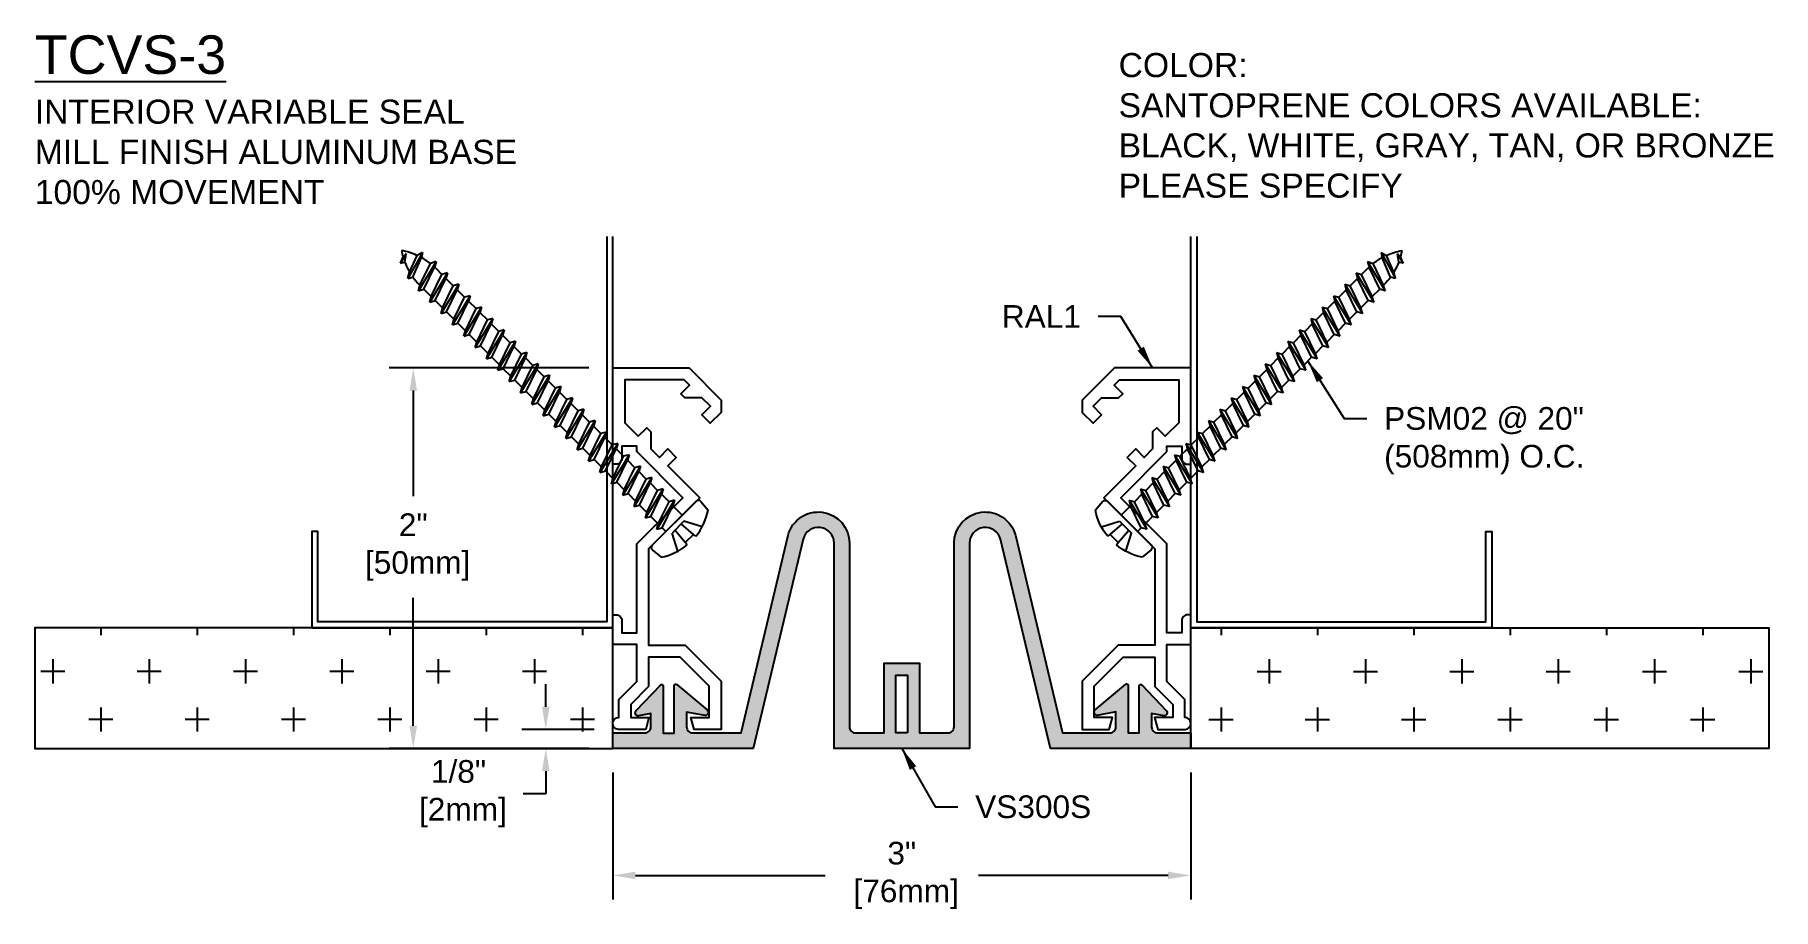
# Model space of a CAD drawing. Header units: inches. Extents: x 1.1 to 10.12, y 1.26 to 5.8.
import ezdxf

# ---------------------------------------------------------------- set-up
doc = ezdxf.new("R2010")
doc.units = ezdxf.units.IN
doc.header["$MEASUREMENT"] = 0
for name, color, linetype in [('Anchors', 4, 'Continuous'), ('Conditions', 1, 'Continuous'), ('Dimensions', 3, 'Continuous'), ('Fillers', 2, 'Continuous'), ('Metals', 7, 'Continuous'), ('Text', 2, 'Continuous')]:
    doc.layers.add(name, color=color, linetype=linetype)
doc.styles.add('Arial', font='arial.ttf')
doc.dimstyles.new('Arial', dxfattribs={"dimtxt": 0.1175, "dimasz": 0.1175, "dimexe": 0.125, "dimexo": 0.125, "dimgap": 0.09, "dimtad": 0, "dimtih": 1, "dimtoh": 1, "dimdec": 4, "dimzin": 0, "dimdsep": 46, "dimlunit": 4, "dimtxsty": 'Arial', "dimcen": 0.09, "dimadec": 0, "dimazin": 0, "dimtfac": 1, "dimtdec": 4, "dimtofl": 0, "dimtmove": 0, "dimatfit": 3, "dimfxl": 0, "dimfrac": 2, "dimtolj": 1, "dimtzin": 0, "dimarcsym": 0})

# ---------------------------------------------------------------- blocks, each defined once
blk = doc.blocks.new('A$CB0F2')
blk.add_lwpolyline([(0.029, 0.0023, -0.958439), (0.0317, 0.0642), (0.0317, 0.1582), (0.1247, 0.2512), (0.1247, 0.4422), (0.0007, 0.4422), (0.0007, 0.5972), (0.0167, 0.5972, -0.414214), (0.0477, 0.5662), (0.0477, 0.5042), (0.1247, 0.5042), (0.1247, 0.9649), (0.3641, 1.2043), (0.1247, 1.4438), (0.1247, 1.4712), (0.0477, 1.4712), (0.0477, 1.4092, -0.414214), (0.0167, 1.3782), (0.0007, 1.3782), (0.0007, 1.8772), (0.397, 1.8772), (0.5637, 1.7105), (0.5637, 1.6471), (0.507, 1.5904), (0.4631, 1.6343), (0.5077, 1.6788), (0.4638, 1.7226), (0.3755, 1.7219), (0.3535, 1.7439), (0.3981, 1.7884), (0.3713, 1.8152), (0.0627, 1.8152), (0.0627, 1.5935), (0.1329, 1.5232), (0.1768, 1.5671), (0.1987, 1.5452), (0.1987, 1.4575), (0.2425, 1.4136), (0.2864, 1.4575), (0.3302, 1.4136), (0.2864, 1.3698), (0.4518, 1.2043), (0.1867, 0.9392), (0.1867, 0.4392), (0.3767, 0.4392), (0.5637, 0.2522), (0.5637, 0.0022), (0.4233, 0.0022), (0.4067, 0.0642), (0.5017, 0.0642), (0.5017, 0.2265), (0.351, 0.3772), (0.1867, 0.3772), (0.1867, 0.2255), (0.0937, 0.1325), (0.0937, 0.0642), (0.1887, 0.0642), (0.172, 0.0022), (0.029, 0.0022)], format="xyb")
blk = doc.blocks.new('ral1')
blk.add_blockref('A$CB0F2', (-0.029, -0.0022))
blk = doc.blocks.new('*D3')
at = {"layer": 'Defpoints', "color": 0}
for p in [(4.1014, 2.0973), (7.1014, 2.0973), (4.1014, 1.4385)]:
    blk.add_point(p, dxfattribs=at)
at = {"layer": 'Dimensions', "color": 0, "lineweight": -2}
for p, q in [((4.1014, 1.9723), (4.1014, 1.3135)), ((7.1014, 1.9723), (7.1014, 1.3135)), ((4.2189, 1.4385), (5.2031, 1.4385)), ((6.9839, 1.4385), (5.9997, 1.4385))]:
    blk.add_line(p, q, dxfattribs=at)
at = {"layer": 'Dimensions', "color": 0}
for points in [[(4.2189, 1.4581), (4.2189, 1.419), (4.1014, 1.4385)], [(6.9839, 1.4581), (6.9839, 1.419), (7.1014, 1.4385)]]:
    blk.add_solid(points, dxfattribs=at)
at = {"layer": 'Dimensions', "color": 0, "insert": (5.6014, 1.4385), "char_height": 0.1175, "attachment_point": 5, "style": 'Arial'}
blk.add_mtext('\\A1;3"\\P [76mm]', dxfattribs=at)
blk = doc.blocks.new('PSM02')
for p, q in [((-0.089, 0.1159), (-0.0437, 0.0281)), ((-0.0319, 0.1271), (-0.0299, 0.1115)), ((-0.0299, 0.1115), (0.0299, 0.1115)), ((-0.0299, 0.1115), (-0.023, 0.0281)), ((0.0299, 0.1115), (0.023, 0.0281)), ((0.0319, 0.1271), (0.0299, 0.1115)), ((0.089, 0.1159), (0.0437, 0.0281)), ((-0.1774, 0.0173), (-0.1722, 0.0772)), ((-0.1615, 0), (0.1615, 0)), ((-0.06, -0.0689), (-0.06, 0)), ((-0.0437, 0.0281), (0.0437, 0.0281)), ((0.06, -0.0273), (0.06, 0)), ((0.1774, 0.0173), (0.1722, 0.0772)), ((-0.086, -0.0833), (0.086, -0.0417)), ((-0.086, -0.0833), (-0.06, -0.0689)), ((-0.086, -0.0833), (-0.06, -0.0977)), ((0.06, -0.0273), (-0.06, -0.0689)), ((0.06, -0.0561), (-0.06, -0.0977)), ((0.086, -0.0417), (0.06, -0.0273)), ((0.086, -0.0417), (0.06, -0.0561)), ((0.06, -0.1106), (0.06, -0.0561)), ((-0.086, -0.1667), (0.086, -0.125)), ((-0.086, -0.1667), (-0.06, -0.1523)), ((-0.086, -0.1667), (-0.06, -0.1811)), ((-0.06, -0.1523), (-0.06, -0.0977)), ((0.06, -0.1106), (-0.06, -0.1523)), ((0.06, -0.1394), (-0.06, -0.1811)), ((0.086, -0.125), (0.06, -0.1106)), ((0.086, -0.125), (0.06, -0.1394)), ((0.06, -0.1939), (0.06, -0.1394)), ((-0.086, -0.25), (0.086, -0.2083)), ((-0.086, -0.25), (-0.06, -0.2356)), ((-0.086, -0.25), (-0.06, -0.2644)), ((-0.06, -0.2356), (-0.06, -0.1811)), ((0.06, -0.1939), (-0.06, -0.2356)), ((0.06, -0.2227), (-0.06, -0.2644)), ((-0.06, -0.3189), (-0.06, -0.2644)), ((0.086, -0.2083), (0.06, -0.1939)), ((0.086, -0.2083), (0.06, -0.2227)), ((0.06, -0.2773), (0.06, -0.2227)), ((-0.086, -0.3333), (0.086, -0.2917)), ((-0.086, -0.3333), (-0.06, -0.3189)), ((-0.086, -0.3333), (-0.06, -0.3477)), ((0.06, -0.2773), (-0.06, -0.3189)), ((0.06, -0.3061), (-0.06, -0.3477)), ((-0.06, -0.4023), (-0.06, -0.3477)), ((0.06, -0.3606), (-0.06, -0.4023)), ((0.086, -0.2917), (0.06, -0.2773)), ((0.086, -0.2917), (0.06, -0.3061)), ((0.06, -0.3606), (0.06, -0.3061)), ((0.086, -0.375), (0.06, -0.3606)), ((-0.086, -0.4167), (0.086, -0.375)), ((-0.086, -0.4167), (-0.06, -0.4023)), ((-0.086, -0.4167), (-0.06, -0.4311)), ((0.06, -0.3894), (-0.06, -0.4311)), ((-0.06, -0.4856), (-0.06, -0.4311)), ((0.06, -0.4439), (-0.06, -0.4856)), ((0.086, -0.375), (0.06, -0.3894)), ((0.06, -0.4439), (0.06, -0.3894)), ((0.086, -0.4583), (0.06, -0.4439)), ((-0.086, -0.5), (0.086, -0.4583)), ((-0.086, -0.5), (-0.06, -0.4856)), ((-0.086, -0.5), (-0.06, -0.5144)), ((0.06, -0.4727), (-0.06, -0.5144)), ((-0.06, -0.5689), (-0.06, -0.5144)), ((0.06, -0.5273), (-0.06, -0.5689)), ((0.086, -0.4583), (0.06, -0.4727)), ((0.06, -0.5273), (0.06, -0.4727)), ((0.086, -0.5417), (0.06, -0.5273)), ((-0.086, -0.5833), (0.086, -0.5417)), ((-0.086, -0.5833), (-0.06, -0.5689)), ((-0.086, -0.5833), (-0.06, -0.5977)), ((-0.086, -0.6667), (0.086, -0.625)), ((0.06, -0.5561), (-0.06, -0.5977)), ((-0.06, -0.6523), (-0.06, -0.5977)), ((0.06, -0.6106), (-0.06, -0.6523)), ((0.086, -0.5417), (0.06, -0.5561)), ((0.06, -0.6106), (0.06, -0.5561)), ((0.086, -0.625), (0.06, -0.6106)), ((0.086, -0.625), (0.06, -0.6394)), ((-0.086, -0.6667), (-0.06, -0.6523)), ((-0.086, -0.6667), (-0.06, -0.6811)), ((-0.086, -0.75), (0.086, -0.7083)), ((0.06, -0.6394), (-0.06, -0.6811)), ((-0.06, -0.7356), (-0.06, -0.6811)), ((0.06, -0.6939), (-0.06, -0.7356)), ((0.06, -0.6939), (0.06, -0.6394)), ((0.086, -0.7083), (0.06, -0.6939)), ((0.086, -0.7083), (0.06, -0.7227)), ((-0.086, -0.75), (-0.06, -0.7356)), ((-0.086, -0.75), (-0.06, -0.7644)), ((-0.086, -0.8333), (0.086, -0.7917)), ((0.06, -0.7227), (-0.06, -0.7644)), ((-0.06, -0.8189), (-0.06, -0.7644)), ((0.06, -0.7773), (-0.06, -0.8189)), ((0.06, -0.8061), (-0.06, -0.8477)), ((0.06, -0.7773), (0.06, -0.7227)), ((0.086, -0.7917), (0.06, -0.7773)), ((0.086, -0.7917), (0.06, -0.8061)), ((0.06, -0.8606), (0.06, -0.8061)), ((-0.086, -0.8333), (-0.06, -0.8189)), ((-0.086, -0.8333), (-0.06, -0.8477)), ((-0.086, -0.9167), (0.086, -0.875)), ((-0.086, -0.9167), (-0.06, -0.9023)), ((-0.06, -0.9023), (-0.06, -0.8477)), ((0.06, -0.8606), (-0.06, -0.9023)), ((0.06, -0.8894), (-0.06, -0.9311)), ((0.086, -0.875), (0.06, -0.8606)), ((0.086, -0.875), (0.06, -0.8894)), ((0.06, -0.9439), (0.06, -0.8894)), ((-0.086, -0.9167), (-0.06, -0.9311)), ((-0.086, -1), (0.086, -0.9583)), ((-0.086, -1), (-0.06, -0.9856)), ((-0.06, -0.9856), (-0.06, -0.9311)), ((0.06, -0.9439), (-0.06, -0.9856)), ((0.06, -0.9727), (-0.06, -1.0144)), ((0.086, -0.9583), (0.06, -0.9439)), ((0.086, -0.9583), (0.06, -0.9727)), ((0.06, -1.0273), (0.06, -0.9727)), ((-0.086, -1), (-0.06, -1.0144)), ((-0.086, -1.0833), (0.086, -1.0417)), ((-0.086, -1.0833), (-0.06, -1.0689)), ((-0.06, -1.0689), (-0.06, -1.0144)), ((0.06, -1.0273), (-0.06, -1.0689)), ((0.06, -1.0561), (-0.06, -1.0977)), ((0.086, -1.0417), (0.06, -1.0273)), ((0.086, -1.0417), (0.06, -1.0561)), ((0.06, -1.1106), (0.06, -1.0561)), ((-0.086, -1.0833), (-0.06, -1.0977)), ((-0.086, -1.1667), (0.086, -1.125)), ((-0.086, -1.1667), (-0.06, -1.1523)), ((-0.086, -1.1667), (-0.06, -1.1811)), ((-0.06, -1.1523), (-0.06, -1.0977)), ((0.06, -1.1106), (-0.06, -1.1523)), ((0.06, -1.1394), (-0.06, -1.1811)), ((0.086, -1.125), (0.06, -1.1106)), ((0.086, -1.125), (0.06, -1.1394)), ((0.06, -1.1939), (0.06, -1.1394)), ((-0.086, -1.25), (0.086, -1.2083)), ((-0.086, -1.25), (-0.06, -1.2356)), ((-0.086, -1.25), (-0.06, -1.2644)), ((-0.06, -1.2356), (-0.06, -1.1811)), ((0.06, -1.1939), (-0.06, -1.2356)), ((0.06, -1.2227), (-0.06, -1.2644)), ((0.086, -1.2083), (0.06, -1.1939)), ((0.086, -1.2083), (0.06, -1.2227)), ((0.06, -1.2773), (0.06, -1.2227)), ((-0.086, -1.3333), (0.086, -1.2917)), ((-0.086, -1.3333), (-0.06, -1.3189)), ((-0.086, -1.3333), (-0.06, -1.3477)), ((-0.06, -1.3189), (-0.06, -1.2644)), ((0.06, -1.2773), (-0.06, -1.3189)), ((0.06, -1.3061), (-0.06, -1.3477)), ((-0.06, -1.4023), (-0.06, -1.3477)), ((0.086, -1.2917), (0.06, -1.2773)), ((0.086, -1.2917), (0.06, -1.3061)), ((0.06, -1.3606), (0.06, -1.3061)), ((-0.086, -1.4167), (0.086, -1.375)), ((-0.086, -1.4167), (-0.06, -1.4023)), ((-0.086, -1.4167), (-0.06, -1.4311)), ((0.06, -1.3606), (-0.06, -1.4023)), ((0.06, -1.3894), (-0.06, -1.4311)), ((-0.06, -1.4856), (-0.06, -1.4311)), ((0.086, -1.375), (0.06, -1.3606)), ((0.086, -1.375), (0.06, -1.3894)), ((0.06, -1.4439), (0.06, -1.3894)), ((-0.086, -1.5), (0.086, -1.4583)), ((-0.086, -1.5), (-0.06, -1.4856)), ((-0.086, -1.5), (-0.06, -1.5144)), ((0.06, -1.4439), (-0.06, -1.4856)), ((0.06, -1.4727), (-0.06, -1.5144)), ((-0.06, -1.5689), (-0.06, -1.5144)), ((0.06, -1.5273), (-0.06, -1.5689)), ((0.086, -1.4583), (0.06, -1.4439)), ((0.086, -1.4583), (0.06, -1.4727)), ((0.06, -1.5273), (0.06, -1.4727)), ((0.086, -1.5417), (0.06, -1.5273)), ((-0.086, -1.5833), (0.086, -1.5417)), ((-0.086, -1.5833), (-0.06, -1.5689)), ((-0.086, -1.5833), (-0.06, -1.5977)), ((0.06, -1.5561), (-0.06, -1.5977)), ((-0.06, -1.6523), (-0.06, -1.5977)), ((0.06, -1.6106), (-0.06, -1.6523)), ((0.086, -1.5417), (0.06, -1.5561)), ((0.06, -1.6106), (0.06, -1.5561)), ((0.086, -1.625), (0.06, -1.6106)), ((-0.086, -1.6667), (0.086, -1.625)), ((-0.086, -1.6667), (-0.06, -1.6523)), ((-0.086, -1.6667), (-0.06, -1.6811)), ((-0.086, -1.75), (0.086, -1.7083)), ((0.06, -1.6394), (-0.06, -1.6811)), ((-0.06, -1.7356), (-0.06, -1.6811)), ((0.06, -1.6939), (-0.06, -1.7356)), ((0.086, -1.625), (0.06, -1.6394)), ((0.06, -1.6939), (0.06, -1.6394)), ((0.086, -1.7083), (0.06, -1.6939)), ((0.086, -1.7083), (0.06, -1.7227)), ((-0.086, -1.75), (-0.06, -1.7356)), ((-0.086, -1.75), (-0.06, -1.7644)), ((-0.086, -1.8333), (0.086, -1.7917)), ((0.06, -1.7227), (-0.06, -1.7644)), ((-0.06, -1.8104), (-0.06, -1.7644)), ((0.06, -1.7773), (-0.06, -1.8189)), ((0.06, -1.7227), (0.06, -1.7773)), ((0.086, -1.7917), (0.06, -1.7773)), ((0.086, -1.7917), (0.06, -1.8061)), ((-0.086, -1.8333), (-0.06, -1.8189)), ((-0.086, -1.8333), (-0.058, -1.847)), ((-0.0685, -1.9167), (0.0787, -1.875)), ((0.06, -1.8061), (-0.058, -1.847)), ((0.0559, -1.862), (-0.047, -1.902)), ((0.0496, -1.8924), (-0.0389, -1.9264)), ((0.0787, -1.875), (0.0496, -1.8924)), ((0.0787, -1.875), (0.0559, -1.862)), ((0.06, -1.8061), (0.06, -1.8104)), ((-0.0685, -1.9167), (-0.047, -1.902)), ((-0.0685, -1.9167), (-0.0389, -1.9264)), ((0.0305, -1.9468), (-0.0039, -1.972)), ((-0.0039, -1.972), (0.0513, -1.9583)), ((0.0174, -1.9725), (-0.0039, -1.972)), ((0.0513, -1.9583), (0.0174, -1.9725)), ((0.0513, -1.9583), (0.0305, -1.9468))]:
    blk.add_line(p, q)
for centre, radius, start, end in [((0, -0.1847), 0.3135, 95.84468, 123.32297), ((0, -0.1847), 0.3135, 56.67703, 84.15532), ((-0.1615, 0.016), 0.016, 175, 270), ((0.1615, 0.016), 0.016, 270, 5), ((0.2696, -1.8104), 0.3296, 180, 181.48094), ((0.2696, -1.8104), 0.3296, 186.38087, 196.13333), ((-0.2696, -1.8104), 0.3296, 335.5566, 345.58715), ((-0.2696, -1.8104), 0.3296, 350.9871, 0), ((0.2696, -1.8104), 0.3296, 200.61291, 215.11798), ((-0.2696, -1.8104), 0.3296, 324.88202, 330.53258)]:
    blk.add_arc(centre, radius, start, end)
blk = doc.blocks.new('*D4')
at = {"layer": 'Defpoints', "color": 0}
for p in [(4.1014, 4.0707), (3.0659, 2.0973), (4.1014, 2.0973)]:
    blk.add_point(p, dxfattribs=at)
at = {"layer": 'Dimensions', "color": 0, "lineweight": -2}
for p, q in [((3.9764, 4.0707), (2.9409, 4.0707)), ((3.0659, 3.9532), (3.0659, 3.4054)), ((3.0659, 2.2148), (3.0659, 2.8785)), ((3.9764, 2.0973), (2.9409, 2.0973))]:
    blk.add_line(p, q, dxfattribs=at)
at = {"layer": 'Dimensions', "color": 0}
for points in [[(3.0463, 3.9532), (3.0855, 3.9532), (3.0659, 4.0707)], [(3.0463, 2.2148), (3.0855, 2.2148), (3.0659, 2.0973)]]:
    blk.add_solid(points, dxfattribs=at)
at = {"layer": 'Dimensions', "color": 0, "insert": (3.0659, 3.142), "char_height": 0.1175, "attachment_point": 5, "style": 'Arial'}
blk.add_mtext('\\A1;2"\\P [50mm]', dxfattribs=at)
blk = doc.blocks.new('*D5')
at = {"layer": 'Defpoints', "color": 0}
for p in [(4.1298, 2.1957), (3.7537, 2.0973), (4.1014, 2.0973)]:
    blk.add_point(p, dxfattribs=at)
at = {"layer": 'Dimensions', "color": 0, "lineweight": -2}
for p, q in [((3.7537, 2.3132), (3.7537, 2.4307)), ((4.0048, 2.1957), (3.6287, 2.1957)), ((3.9764, 2.0973), (3.6287, 2.0973)), ((3.7537, 1.9798), (3.7537, 1.8623)), ((3.7537, 1.8623), (3.6362, 1.8623))]:
    blk.add_line(p, q, dxfattribs=at)
at = {"layer": 'Dimensions', "color": 0}
for points in [[(3.7342, 2.3132), (3.7733, 2.3132), (3.7537, 2.1957)], [(3.7342, 1.9798), (3.7733, 1.9798), (3.7537, 2.0973)]]:
    blk.add_solid(points, dxfattribs=at)
at = {"layer": 'Dimensions', "color": 0, "insert": (3.3008, 1.8623), "char_height": 0.1175, "attachment_point": 5, "style": 'Arial'}
blk.add_mtext('\\A1;1/8"\\P [2mm]', dxfattribs=at)
blk = doc.blocks.new('VS300S')
h = blk.add_hatch(color=256)
h.paths.add_polyline_path([(6.2085, 0.0953, -0.414214), (6.2395, 0.0643), (6.2395, -0.8892, 0.876907), (6.558, -0.9311), (6.8017, 0.0953), (7.054, 0.0953, -0.414214), (7.085, 0.0643), (7.085, -0.0136), (6.9887, 0.0045, 0.699658), (6.9783, -0.024), (7.1363, -0.1569, 0.637589), (7.1496, -0.1508), (7.1496, 0.0954), (7.2061, 0.0954), (7.2061, -0.148, 0.67662), (7.22, -0.1535), (7.3476, -0.0199, 0.635343), (7.3352, 0.0066), (7.2706, -0.0055), (7.2706, 0.0643, -0.414214), (7.3016, 0.0953), (7.468, 0.0953), (7.468, 0.1753), (6.74, 0.1753), (6.4818, -0.9059, -0.90243), (6.3195, -0.8892), (6.3195, 0.1753), (5.6166, 0.1753), (5.6166, -0.8892, -0.902571), (5.4543, -0.9058), (5.1961, 0.1753), (4.4681, 0.1753), (4.4681, 0.0953), (4.6405, 0.0953, -0.414214), (4.6715, 0.0643), (4.6715, -0.0059), (4.6069, 0.0062, 0.635343), (4.5945, -0.0202), (4.7221, -0.1539, 0.67662), (4.736, -0.1484), (4.736, 0.095), (4.7925, 0.095), (4.7925, -0.1512, 0.637589), (4.8058, -0.1573), (4.9637, -0.0244, 0.699658), (4.9533, 0.0041), (4.857, -0.014), (4.857, 0.0643, -0.414214), (4.888, 0.0953), (5.1344, 0.0953), (5.3781, -0.9311, 0.876907), (5.6966, -0.8892), (5.6966, 0.0643, -0.414214), (5.7276, 0.0953), (5.8761, 0.0953), (5.8761, -0.2667), (6.0601, -0.2667), (6.0601, 0.0953)])
h.paths.add_polyline_path([(5.9981, 0.0953), (5.9381, 0.0953), (5.9381, -0.2047), (5.9981, -0.2047)], flags=17)
blk.add_lwpolyline([(5.6966, -0.8892, -0.876907), (5.3781, -0.9311), (5.1344, 0.0953), (4.888, 0.0953, 0.414214), (4.857, 0.0643), (4.857, -0.014), (4.9533, 0.0041, -0.699658), (4.9637, -0.0244), (4.8058, -0.1573, -0.637589), (4.7925, -0.1512), (4.7925, 0.095), (4.736, 0.095), (4.736, -0.1484, -0.67662), (4.7221, -0.1539), (4.596, -0.0219, -0.684825), (4.6069, 0.0062), (4.6715, -0.0059), (4.6715, 0.0643, 0.414214), (4.6405, 0.0953), (4.4681, 0.0953), (4.4681, 0.1753), (5.1961, 0.1753), (5.4555, -0.9106, 0.875864), (5.6166, -0.8892), (5.6166, 0.1753), (6.3195, 0.1753), (6.3195, -0.8892, 0.876001), (6.4806, -0.9106), (6.74, 0.1753), (7.468, 0.1753), (7.468, 0.0953), (7.3016, 0.0953, 0.414214), (7.2706, 0.0643), (7.2706, -0.0055), (7.3352, 0.0066, -0.684825), (7.346, -0.0215), (7.22, -0.1535, -0.67662), (7.2061, -0.148), (7.2061, 0.0954), (7.1496, 0.0954), (7.1496, -0.1508, -0.637589), (7.1363, -0.1569), (6.9783, -0.024, -0.699658), (6.9887, 0.0045), (7.085, -0.0136), (7.085, 0.0643, 0.414214), (7.054, 0.0953), (6.8017, 0.0953), (6.558, -0.9311, -0.876907), (6.2395, -0.8892), (6.2395, 0.0643, 0.414214), (6.2085, 0.0953), (6.0601, 0.0953), (6.0601, -0.2667), (5.8761, -0.2667), (5.8761, 0.0953), (5.7276, 0.0953, 0.414214), (5.6966, 0.0643)], format="xyb", close=True)
blk.add_lwpolyline([(5.9381, 0.0953), (5.9981, 0.0953), (5.9981, -0.2047), (5.9381, -0.2047)], close=True)

msp = doc.modelspace()

# ---------------------------------------------------------------- hatches: boundary and pattern name
at = {"layer": 'Conditions'}
h = msp.add_hatch(dxfattribs=at)
h.set_pattern_fill('CROSS', color=256, style=0)
h.set_pattern_definition([(180, (10.007, 7.2469), (-0.25, -0.25), [0.125, -0.375]), (270, (9.9445, 7.3094), (0.25, -0.25), [0.125, -0.375])])
h.paths.add_polyline_path([(1.10139, 2.09728), (4.10139, 2.09728), (4.10139, 2.19728), (4.10139, 2.72228), (2.53889, 2.72228), (1.10139, 2.72228)])
h = msp.add_hatch(dxfattribs=at)
h.set_pattern_fill('CROSS', color=256, style=0)
h.set_pattern_definition([(0, (1.19578, 7.2469), (0.25, -0.25), [0.125, -0.375]), (270, (1.25828, 7.3094), (-0.25, -0.25), [0.125, -0.375])])
h.paths.add_polyline_path([(10.10139, 2.09728), (7.10139, 2.09728), (7.10139, 2.19728), (7.10139, 2.72228), (8.66389, 2.72228), (10.10139, 2.72228)])

# ---------------------------------------------------------------- linework, layer by layer
for points in [[(4.07014, 4.75353), (4.07014, 2.75353), (2.57014, 2.75353), (2.57014, 3.22228), (2.53889, 3.22228), (2.53889, 2.72228), (4.10139, 2.72228), (4.10139, 4.75353)], [(7.13264, 4.75353), (7.13264, 2.75353), (8.63264, 2.75353), (8.63264, 3.22228), (8.66389, 3.22228), (8.66389, 2.72228), (7.10139, 2.72228), (7.10139, 4.75353)], [(4.10139, 2.72228), (1.10139, 2.72228), (1.10139, 2.09728), (4.10139, 2.09728), (4.10139, 2.72228)], [(7.10139, 2.72228), (10.10139, 2.72228), (10.10139, 2.09728), (7.10139, 2.09728), (7.10139, 2.72228)]]:
    msp.add_lwpolyline(points, dxfattribs=at)

# ---------------------------------------------------------------- block references
at = {"layer": 'Anchors', "rotation": 225}
msp.add_blockref('PSM02', (4.41998, 3.26527), dxfattribs=at)
at = {"layer": 'Anchors', "xscale": -1, "rotation": 134.9999999999999}
msp.add_blockref('PSM02', (6.78281, 3.26527), dxfattribs=at)
at = {"layer": 'Fillers', "rotation": 180}
msp.add_blockref('VS300S', (11.56942, 2.27262), dxfattribs=at)
at = {"layer": 'Metals', "rotation": 359.9999999999996}
msp.add_blockref('ral1', (4.12976, 2.19568), dxfattribs=at)
at = {"layer": 'Metals', "xscale": -1}
msp.add_blockref('ral1', (7.07303, 2.19568), dxfattribs=at)

# ---------------------------------------------------------------- texts
at = {"layer": 'Text', "attachment_point": 1, "style": 'Arial'}
for s, insert, char_height, width in [('{\\LTCVS-3\\P\\H0.625x;\\lINTERIOR VARIABLE SEAL\\PMILL FINISH ALUMINUM BASE\\P100% MOVEMENT}', (1.10139, 5.79595), 0.2, 4.1875), ('COLOR:{\\L                              \\~\\P}SANTOPRENE COLORS AVAILABLE:\\PBLACK, WHITE, GRAY, TAN, OR BRONZE\\PPLEASE SPECIFY', (6.72694, 5.70433), 0.125, 3.3941765)]:
    msp.add_mtext(s, dxfattribs=dict(at, insert=insert, char_height=char_height, width=width))
at = {"layer": 'Text', "char_height": 0.1175, "style": 'Arial'}
for s, insert, attachment_point in [('\\A1;RAL1', (6.53145, 4.27908), 9), ('\\A1;PSM02 @ 20"\\P(508mm) O.C.', (8.10501, 3.86779), 1), ('VS300S', (5.98242, 1.85366), 1)]:
    msp.add_mtext(s, dxfattribs=dict(at, insert=insert, attachment_point=attachment_point))

# ---------------------------------------------------------------- dimensions: what is measured, and where the dimension line sits
at = {"layer": 'Dimensions'}
for base, p1, picture, middle in [((3.06588, 2.09728), (4.10139, 4.07068), '*D4', (3.06588, 3.14197)), ((3.75374, 2.09728), (4.12976, 2.19568), '*D5', (3.30078, 1.86228))]:
    dim = msp.add_linear_dim(base=base, p1=p1, p2=(4.10139, 2.09728), angle=90, dimstyle='Arial', override={"dimpost": '\\X'}, dxfattribs=at)
    dim.commit()
    dim.dimension.update_dxf_attribs({"geometry": picture, "text_midpoint": middle, "dimtype": 160})
dim = msp.add_linear_dim(base=(4.10139, 1.43854), p1=(7.10139, 2.09728), p2=(4.10139, 2.09728), dimstyle='Arial', override={"dimpost": '\\X'}, dxfattribs=at)
dim.commit()
dim.dimension.update_dxf_attribs({"geometry": '*D3', "text_midpoint": (5.60139, 1.43854), "dimtype": 160})

# ---------------------------------------------------------------- leaders
at = {"layer": 'Text', "annotation_type": 0, "has_hookline": 1}
for points, hookline_direction, text_width in [([(6.90322, 4.07068), (6.73895, 4.33783), (6.62145, 4.33783)], 1, 0.36757), ([(7.70912, 4.10672), (7.89751, 3.80904), (8.01501, 3.80904)], 0, 1.01662), ([(5.60137, 2.09728), (5.77492, 1.79491), (5.89242, 1.79491)], 0, 0.59303)]:
    msp.add_leader(points, dimstyle='Arial', dxfattribs=dict(at, hookline_direction=hookline_direction, text_width=text_width))

doc.saveas('drawing.dxf')
